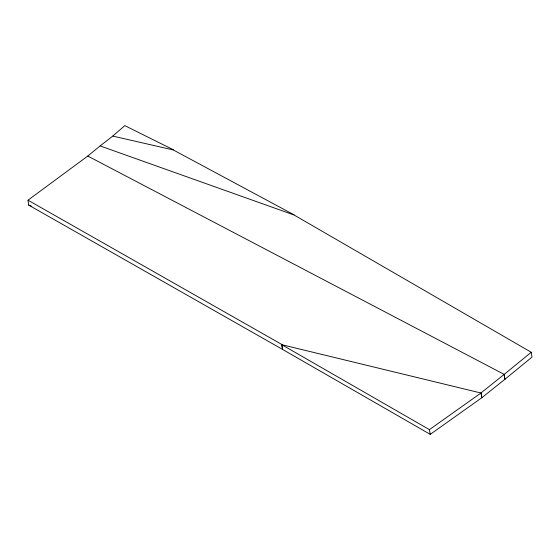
<?xml version="1.0" encoding="UTF-8"?>
<svg xmlns="http://www.w3.org/2000/svg" width="560" height="560" viewBox="0 0 560 560"><rect width="100%" height="100%" fill="white"/><g stroke="black" fill="none" stroke-linecap="round" stroke-linejoin="round"><path stroke-width="0.84" d="M112.896 135.912L124.824 125.643L173.383 149.772M87.766 156.037L100.128 145.929L294.056 214.991L531.244 352.261L532 357.126L504.889 379.302L481.81 397.74L430.248 434.357L282.569 349.412L28.7 205.107L28 200.193L87.766 156.044L504.189 374.388L504.889 379.302L504.189 374.388L531.244 352.261M504.133 374.437L481.11 392.826L481.81 397.74L480.977 393.015L281.743 344.687L282.569 349.412L281.869 344.498L28 200.193M100.24 145.81L112.77 136.087L173.264 149.94L294.161 214.879M430.248 434.357L429.415 429.632L480.977 393.015M28.7 205.107L31.164 206.01M281.743 344.687L429.415 429.632"/></g></svg>
